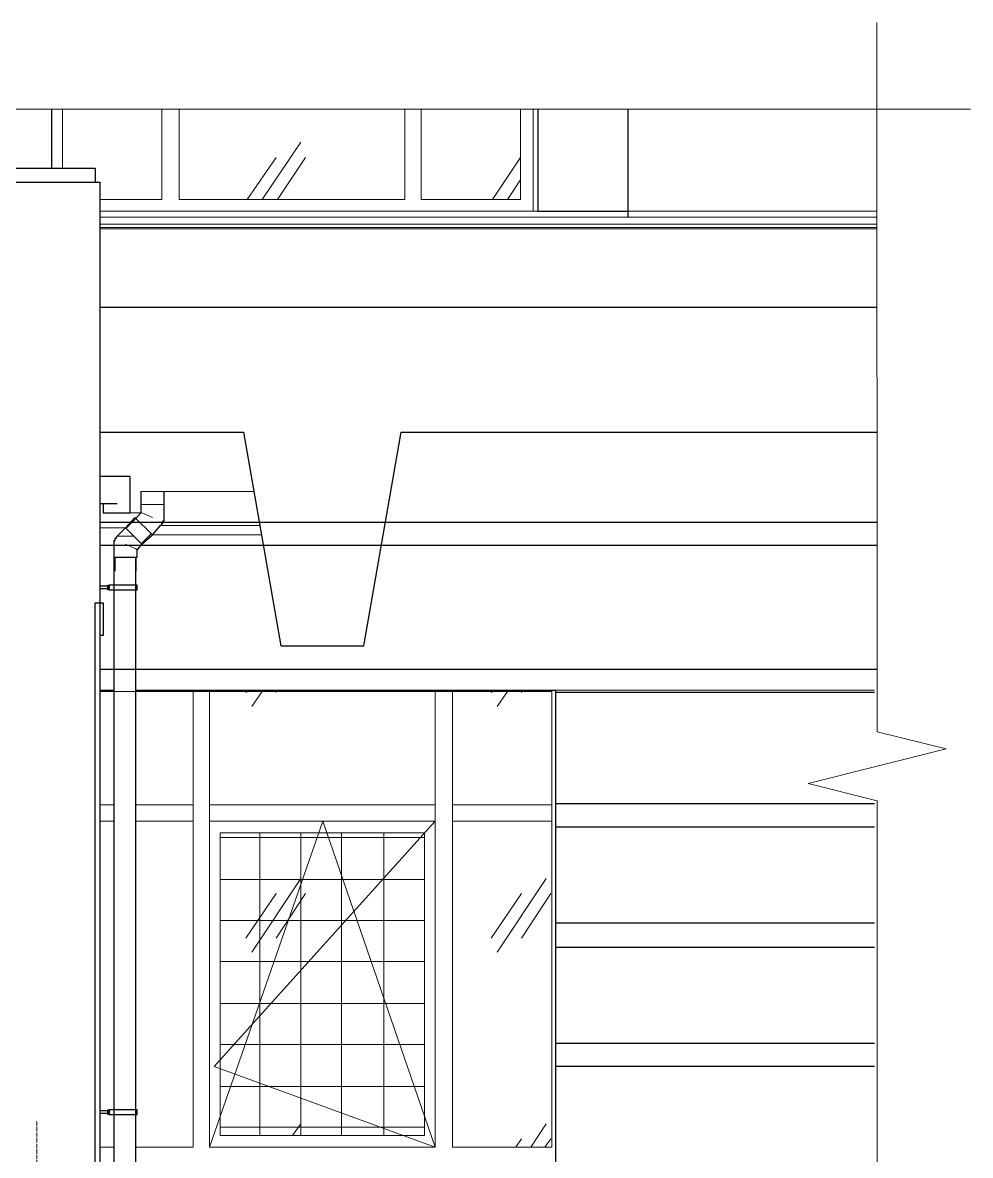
# Model space of a CAD drawing. Header units: millimetres. Extents: x 504091 to 2165846, y 135022 to 442887.
# Drawn here: x 1041310 to 1044743, y 310125 to 314228 of the extents above; entities that cross this region are included whole.
import ezdxf

# ---------------------------------------------------------------- set-up
doc = ezdxf.new("R2010")
doc.units = ezdxf.units.MM
doc.linetypes.add('PDF_IMPORT', pattern=[1, 0.8, -0.2])
doc.layers.add('+АР_Вспомогательная', color=7, linetype='Continuous', lineweight=9)
for name, color, linetype in [('PDF _Линии', 7, 'Continuous'), ('PDF _Оси', 7, 'Continuous'), ('PDF _Стены наружные', 7, 'Continuous'), ('PDF _Узлы', 7, 'Continuous')]:
    doc.layers.add(name, color=color, linetype=linetype)
for name, color, linetype, true_color in [('PDF _Обобщенные модели', 7, 'Continuous', 0xb5bcbf), ('PDF _Ограждение', 7, 'Continuous', 0x7f7f7f), ('PDF _Окна', 7, 'Continuous', 0x383e42), ('PDF _Стены штриховка поверхности', 7, 'Continuous', 0xcacbcc)]:
    doc.layers.add(name, color=color, linetype=linetype, true_color=true_color)

msp = doc.modelspace()

# ---------------------------------------------------------------- hatches: boundary and pattern name
at = {"layer": 'PDF _Окна', "transparency": 33554687}
msp.add_hatch(color=256, dxfattribs=at).paths.add_polyline_path([(1041640.0119, 311809.6485), (1041589.2207, 311809.6485), (1041589.2207, 311805.4159), (1041640.0119, 311805.4159)])

# ---------------------------------------------------------------- linework, layer by layer
at = {"layer": '+АР_Вспомогательная', "color": 7, "linetype": 'Continuous', "ltscale": 50}
for points in [[(1044403.8152, 314228.1486), (1044405.451, 311659.7931), (1044655.451, 311597.2931), (1044155.451, 311472.2931), (1044405.451, 311409.7931), (1044405.451, 307176.4633)], [(1016468.3724, 313914.1869), (1035672.8781, 313914.1869), (1035735.3781, 314164.1869), (1035860.3781, 313664.1869), (1035922.8781, 313914.1869), (1044742.7044, 313914.1869)]]:
    msp.add_lwpolyline(points, dxfattribs=at)
at = {"layer": 'PDF _Линии', "lineweight": 30}
for points in [[(1041415.6838, 313701.6234), (1041415.6838, 313914.1869)], [(1043176.4479, 313914.1869), (1043176.4479, 313545.017), (1043502.3586, 313545.017)], [(1043502.3586, 313914.1869), (1043502.3586, 313523.854)], [(1029200.3827, 308927.2438), (1029200.3827, 313650.8322), (1029094.5676, 313650.8322), (1029094.5676, 313701.6234), (1041572.2902, 313701.6234), (1041572.2902, 313650.8322)], [(1035731.2939, 313650.8322), (1038698.3507, 313650.8322), (1041589.2207, 313650.8322), (1041589.2207, 308724.0787)], [(1041589.2207, 313197.9433), (1044405.451, 313197.9433)], [(1041589.2207, 312745.0545), (1042109.8312, 312745.0545), (1042245.2746, 311970.4875), (1042545.7896, 311970.4875), (1042681.233, 312745.0545), (1044405.451, 312745.0545)], [(1041601.9185, 312486.8655), (1041601.9185, 312453.0046), (1041652.7097, 312453.0046), (1041699.2684, 312453.0046), (1041699.2684, 312584.2154), (1041652.7097, 312584.2154), (1041589.2207, 312584.2154)], [(1041640.0119, 312292.1656), (1041682.338, 312292.1656), (1041724.664, 312292.1656), (1041724.664, 312317.5612), (1041741.5945, 312338.7243), (1041779.6879, 312372.5851), (1041809.3162, 312406.446), (1041813.5488, 312410.6786), (1041813.5488, 312414.9112), (1041817.7814, 312414.9112), (1041817.7814, 312419.1438), (1041817.7814, 312423.3764), (1041822.014, 312423.3764), (1041822.014, 312427.609), (1041822.014, 312431.8416), (1041822.014, 312436.0742), (1041822.014, 312482.6329), (1041822.014, 312529.1915)], [(1041737.3619, 312529.1915), (1041737.3619, 312482.6329), (1041737.3619, 312453.0046), (1041720.4314, 312431.8416), (1041686.5706, 312397.9808)], [(1041589.2207, 312486.8655), (1041652.7097, 312486.8655)], [(1041716.1988, 312436.0742), (1041682.338, 312397.9808), (1041652.7097, 312368.3525), (1041648.4771, 312364.1199), (1041648.4771, 312359.8873), (1041644.2445, 312359.8873), (1041644.2445, 312355.6547), (1041644.2445, 312351.4221), (1041640.0119, 312351.4221), (1041640.0119, 312347.1895), (1041640.0119, 312342.9569), (1041640.0119, 312338.7243), (1041640.0119, 312292.1656), (1041640.0119, 309291.2479)], [(1041741.5945, 312342.9569), (1041775.4553, 312376.8177)], [(1041644.2445, 312292.1656), (1041644.2445, 312241.3743)], [(1041720.4314, 309291.2479), (1041720.4314, 312292.1656), (1041720.4314, 312241.3743)], [(1041623.0815, 312186.3505), (1041589.2207, 312186.3505)], [(1041589.2207, 312177.8852), (1041623.0815, 312177.8852)], [(1041623.0815, 312173.6526), (1041618.8489, 312173.6526), (1041618.8489, 312177.8852), (1041618.8489, 312186.3505), (1041618.8489, 312190.5831), (1041623.0815, 312190.5831)], [(1041572.2902, 308927.2438), (1041572.2902, 312127.094), (1041589.2207, 312127.094), (1041601.9185, 312127.094), (1041601.9185, 312008.581), (1041589.2207, 312008.581)], [(1041589.2207, 311809.6485), (1041640.0119, 311809.6485)], [(1041720.4314, 311809.6485), (1043239.937, 311809.6485), (1043239.937, 311801.1833)], [(1044395.4385, 311801.1833), (1043239.937, 311801.1833), (1043239.937, 309574.8325)], [(1043239.937, 311399.0857), (1044395.4385, 311399.0857)], [(1044395.4385, 311314.4336), (1043239.937, 311314.4336)], [(1043239.937, 310967.3599), (1044395.4385, 310967.3599)], [(1044395.4385, 310878.4752), (1043239.937, 310878.4752)], [(1043239.937, 310531.4015), (1044395.4385, 310531.4015)], [(1044395.4385, 310446.7494), (1043239.937, 310446.7494)], [(1041623.0815, 310285.9103), (1041589.2207, 310285.9103)], [(1041589.2207, 310277.4451), (1041623.0815, 310277.4451)], [(1041623.0815, 310273.2125), (1041618.8489, 310273.2125), (1041618.8489, 310277.4451), (1041618.8489, 310285.9103), (1041618.8489, 310290.1429), (1041623.0815, 310290.1429)]]:
    msp.add_lwpolyline(points, dxfattribs=at)
at = {"layer": 'PDF _Линии', "lineweight": 30, "ltscale": 23.832847}
msp.add_lwpolyline([(1041589.2207, 312419.1438), (1044405.451, 312419.1438)], dxfattribs=at)
at = {"layer": 'PDF _Линии', "lineweight": 30, "ltscale": 24.086838}
msp.add_lwpolyline([(1044405.451, 312334.4917), (1041589.2207, 312334.4917)], dxfattribs=at)
at = {"layer": 'PDF _Линии', "lineweight": 30}
for points in [[(1041623.0815, 312173.6526), (1041640.0119, 312173.6526), (1041724.664, 312173.6526), (1041724.664, 312190.5831), (1041640.0119, 312190.5831), (1041623.0815, 312190.5831)], [(1041623.0815, 310273.2125), (1041640.0119, 310273.2125), (1041724.664, 310273.2125), (1041724.664, 310290.1429), (1041640.0119, 310290.1429), (1041623.0815, 310290.1429)]]:
    msp.add_lwpolyline(points, close=True, dxfattribs=at)
at = {"layer": 'PDF _Линии', "lineweight": 30, "ltscale": 53.676821}
msp.add_lwpolyline([(1041589.2207, 311885.8354), (1044405.451, 311885.8354)], dxfattribs=at)
at = {"layer": 'PDF _Линии', "lineweight": 9, "ltscale": 3.468373}
msp.add_lwpolyline([(1042803.9786, 311335.5966), (1042004.016, 310446.7494), (1042803.9786, 310154.6996), (1042397.6484, 311335.5966), (1041987.0856, 310154.6996)], dxfattribs=at)
at = {"layer": 'PDF _Линии', "lineweight": 9}
msp.add_lwpolyline([(1042765.8851, 311293.2706), (1042025.1791, 311293.2706), (1042025.1791, 310197.0256), (1042765.8851, 310197.0256)], close=True, dxfattribs=at)
at = {"layer": 'PDF _Обобщенные модели', "color": 7, "lineweight": 18}
for points in [[(1041822.014, 312529.1915), (1041737.3619, 312529.1915)], [(1041737.3619, 312482.6329), (1041822.014, 312482.6329)], [(1041737.3619, 312453.0046), (1041741.5945, 312453.0046), (1041750.0597, 312448.772), (1041779.6879, 312436.0742)], [(1041779.6879, 312372.5851), (1041716.1988, 312436.0742)], [(1041682.338, 312397.9808), (1041741.5945, 312338.7243)], [(1041682.338, 312338.7243), (1041711.9662, 312326.0265), (1041720.4314, 312321.7939), (1041724.664, 312317.5612)], [(1041623.0815, 312186.3505), (1041618.8489, 312186.3505)], [(1041618.8489, 312177.8852), (1041623.0815, 312177.8852)], [(1041640.0119, 312190.5831), (1041640.0119, 312173.6526)], [(1041623.0815, 310285.9103), (1041618.8489, 310285.9103)], [(1041618.8489, 310277.4451), (1041623.0815, 310277.4451)], [(1041640.0119, 310290.1429), (1041640.0119, 310273.2125)]]:
    msp.add_lwpolyline(points, dxfattribs=at)
at = {"layer": 'PDF _Обобщенные модели', "color": 254, "lineweight": 0, "true_color": 0xdbdfe8}
msp.add_lwpolyline([(1041711.9662, 312368.3525), (1041652.7097, 312368.3525), (1041711.9662, 312368.3525)], dxfattribs=at)
for points in [[(1041779.6879, 312372.5851), (1041779.6879, 312372.5851), (1041779.6879, 312372.5851)], [(1041809.3162, 312406.446), (1041809.3162, 312406.446), (1041809.3162, 312406.446)], [(1041623.0815, 312186.3505), (1041618.8489, 312186.3505), (1041623.0815, 312186.3505)], [(1041623.0815, 310285.9103), (1041618.8489, 310285.9103), (1041623.0815, 310285.9103)]]:
    msp.add_lwpolyline(points, close=True, dxfattribs=at)
at = {"layer": 'PDF _Обобщенные модели', "color": 254, "lineweight": 0, "true_color": 0xdbdfe8, "const_width": 4.2326}
for points in [[(1041620.9652, 312190.5831), (1041620.9652, 312186.3505), (1041620.9652, 312177.8852)], [(1041620.9652, 310290.1429), (1041620.9652, 310285.9103), (1041620.9652, 310277.4451)]]:
    msp.add_lwpolyline(points, dxfattribs=at)
at = {"layer": 'PDF _Ограждение', "color": 7, "lineweight": 9, "ltscale": 53.676821}
for points in [[(1044405.451, 313545.017), (1041589.2207, 313545.017)], [(1044405.451, 313523.854), (1041589.2207, 313523.854)]]:
    msp.add_lwpolyline(points, dxfattribs=at)
at = {"layer": 'PDF _Ограждение', "color": 7, "lineweight": 9}
for points in [[(1044405.451, 313498.4583), (1041589.2207, 313498.4583)], [(1044405.451, 313481.5279), (1041589.2207, 313481.5279)]]:
    msp.add_lwpolyline(points, dxfattribs=at)
msp.add_lwpolyline([(1044405.451, 313485.7605), (1041589.2207, 313485.7605)], close=True, dxfattribs=at)
at = {"layer": 'PDF _Окна', "color": 7, "lineweight": 9}
for points in [[(1041453.7773, 313914.1869), (1041453.7773, 313701.6234)], [(1041589.2207, 313587.3431), (1041813.5488, 313587.3431), (1041813.5488, 313914.1869)], [(1041877.0379, 313914.1869), (1041877.0379, 313587.3431), (1042693.9308, 313587.3431), (1042693.9308, 313914.1869)], [(1042753.1873, 313914.1869), (1042753.1873, 313587.3431), (1043112.9588, 313587.3431), (1043112.9588, 313914.1869)], [(1042317.2289, 313794.7408), (1042177.5529, 313587.3431)], [(1042228.3442, 313739.7169), (1042122.529, 313587.3431)], [(1042334.1593, 313739.7169), (1042232.5768, 313587.3431)], [(1043112.9588, 313739.7169), (1043011.3763, 313587.3431)], [(1043112.9588, 313659.2974), (1043066.4002, 313587.3431)], [(1041720.4314, 310154.6996), (1041927.8291, 310154.6996), (1041927.8291, 311805.4159)], [(1042122.529, 311805.4159), (1042118.2964, 311801.1833)], [(1042177.5529, 311805.4159), (1042139.4594, 311750.392)], [(1042228.3442, 311805.4159), (1042228.3442, 311801.1833)], [(1042867.4677, 311805.4159), (1042867.4677, 310154.6996), (1043227.2392, 310154.6996), (1043227.2392, 311805.4159)], [(1043011.3763, 311805.4159), (1043007.1437, 311801.1833)], [(1043066.4002, 311805.4159), (1043028.3067, 311750.392)], [(1043117.1914, 311805.4159), (1043117.1914, 311801.1833)], [(1041640.0119, 311394.8531), (1041589.2207, 311394.8531)], [(1041720.4314, 311335.5966), (1041927.8291, 311335.5966), (1041927.8291, 311394.8531), (1041720.4314, 311394.8531)], [(1041589.2207, 311335.5966), (1041640.0119, 311335.5966)], [(1042317.2289, 311128.1989), (1042139.4594, 310861.5448)], [(1043206.0762, 311128.1989), (1043028.3067, 310861.5448)], [(1042228.3442, 311073.1751), (1042118.2964, 310912.336)], [(1042334.1593, 311073.1751), (1042228.3442, 310912.336)], [(1043117.1914, 311073.1751), (1043007.1437, 310912.336)], [(1043223.0066, 311073.1751), (1043117.1914, 310912.336)], [(1042317.2289, 310239.3517), (1042287.6006, 310197.0256)], [(1043206.0762, 310239.3517), (1043151.0523, 310154.6996)], [(1041640.0119, 310154.6996), (1041589.2207, 310154.6996)], [(1043117.1914, 310184.3278), (1043096.0284, 310154.6996)], [(1043223.0066, 310184.3278), (1043201.8436, 310154.6996)]]:
    msp.add_lwpolyline(points, dxfattribs=at)
at = {"layer": 'PDF _Окна', "color": 7, "linetype": 'PDF_IMPORT', "lineweight": 9, "ltscale": 3.59821}
msp.add_lwpolyline([(1043227.2392, 311805.4159), (1041589.2207, 311805.4159)], dxfattribs=at)
at = {"layer": 'PDF _Окна', "color": 7, "lineweight": 9}
for points in [[(1041987.0856, 311805.4159), (1041987.0856, 310154.6996), (1042803.9786, 310154.6996), (1042803.9786, 311805.4159)], [(1042803.9786, 311394.8531), (1041987.0856, 311394.8531), (1041987.0856, 311335.5966), (1042803.9786, 311335.5966)], [(1043227.2392, 311394.8531), (1042867.4677, 311394.8531), (1042867.4677, 311335.5966), (1043227.2392, 311335.5966)], [(1041987.0856, 311335.5966), (1041987.0856, 310154.6996), (1042803.9786, 310154.6996), (1042803.9786, 311335.5966)], [(1042765.8851, 310197.0256), (1042025.1791, 310197.0256), (1042025.1791, 311293.2706), (1042765.8851, 311293.2706)]]:
    msp.add_lwpolyline(points, close=True, dxfattribs=at)
at = {"layer": 'PDF _Оси', "linetype": 'PDF_IMPORT', "lineweight": 9, "ltscale": 20.022978}
msp.add_lwpolyline([(1041360.6599, 304925.0656), (1041360.6599, 310247.8169)], dxfattribs=at)
at = {"layer": 'PDF _Стены наружные', "lineweight": 18}
msp.add_lwpolyline([(1043159.5175, 313914.1869), (1043159.5175, 313545.017)], dxfattribs=at)
at = {"layer": 'PDF _Стены наружные', "color": 31, "true_color": 0xf4cc95, "transparency": 33554559}
msp.add_solid([(1041415.6838, 313913.2537), (1041415.6838, 313701.6234), (1041415.6838, 313701.6234)], dxfattribs=at)
at = {"layer": 'PDF _Стены штриховка поверхности', "lineweight": 0}
for points in [[(1042147.9246, 312529.1915), (1041737.3619, 312529.1915), (1042147.9246, 312529.1915)], [(1041737.3619, 312453.0046), (1041699.2684, 312453.0046), (1041737.3619, 312453.0046)], [(1041682.338, 312397.9808), (1041589.2207, 312397.9808), (1041682.338, 312397.9808)], [(1042173.3203, 312372.5851), (1041779.6879, 312372.5851), (1042173.3203, 312372.5851)], [(1042169.0877, 312406.446), (1041809.3162, 312406.446), (1042169.0877, 312406.446)], [(1044395.4385, 311809.6485), (1041720.4314, 311809.6485), (1044395.4385, 311809.6485)]]:
    msp.add_lwpolyline(points, dxfattribs=at)
for points in [[(1041741.5945, 312338.7243), (1041741.5945, 312338.7243), (1041741.5945, 312338.7243)], [(1041640.0119, 311885.8354), (1041640.0119, 311885.8354), (1041640.0119, 311885.8354)]]:
    msp.add_lwpolyline(points, close=True, dxfattribs=at)
at = {"layer": 'PDF _Узлы', "color": 251, "lineweight": 9, "true_color": 0x494949}
for points in [[(1042025.1791, 311276.3402), (1042765.8851, 311276.3402)], [(1042169.0877, 310197.0256), (1042169.0877, 311293.2706)], [(1042317.2289, 310197.0256), (1042317.2289, 311293.2706)], [(1042465.3701, 310197.0256), (1042465.3701, 311293.2706)], [(1042617.7439, 310197.0256), (1042617.7439, 311293.2706)], [(1042025.1791, 311123.9663), (1042765.8851, 311123.9663)], [(1042025.1791, 310975.8251), (1042765.8851, 310975.8251)], [(1042025.1791, 310827.6839), (1042765.8851, 310827.6839)], [(1042025.1791, 310675.3101), (1042765.8851, 310675.3101)], [(1042025.1791, 310527.1689), (1042765.8851, 310527.1689)], [(1042025.1791, 310374.7951), (1042765.8851, 310374.7951)], [(1042025.1791, 310226.6539), (1042765.8851, 310226.6539)]]:
    msp.add_lwpolyline(points, dxfattribs=at)

doc.saveas('drawing.dxf')
